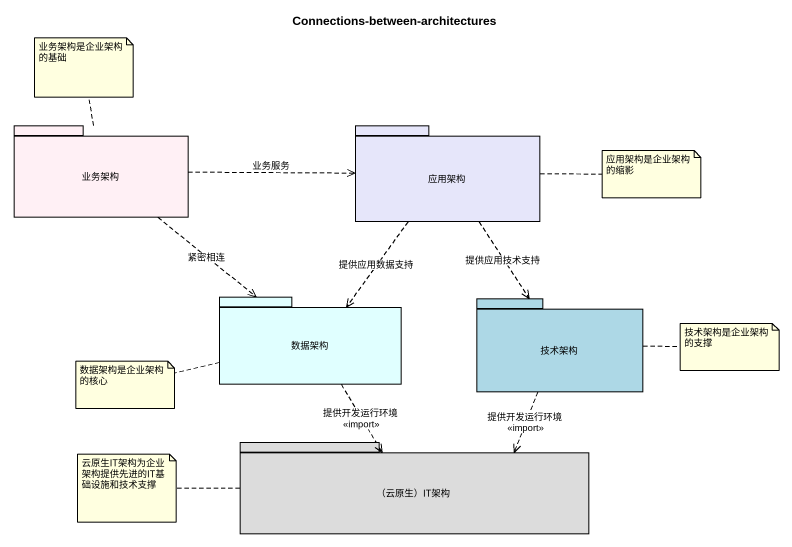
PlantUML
@startuml
title Connections-between-architectures
package 业务架构 #FFF0F5 {
}
package 应用架构 #E6E6FA {
}
package 数据架构 #E0FFFF {
}
package 技术架构 #ADD8E6 {
}
package "（云原生）IT架构" as 云原生_IT架构 #DCDCDC {
}
业务架构 .right.> 应用架构 : 业务服务
业务架构 ..> 数据架构 : 紧密相连
应用架构 ..> 数据架构 : 提供应用数据支持
应用架构 ..> 技术架构 : 提供应用技术支持
数据架构 ..> 云原生_IT架构 : 提供开发运行环境\n<<import>>
技术架构 ..> 云原生_IT架构 : 提供开发运行环境\n<<import>>
note top of 业务架构 : 业务架构是企业架构的基础
note right of 应用架构 : 应用架构是企业架构的缩影
note right of 技术架构 : 技术架构是企业架构的支撑
note left of 数据架构 : 数据架构是企业架构的核心
note left of 云原生_IT架构 : 云原生IT架构为企业架构提供先进的IT基础设施和技术支撑
@enduml
